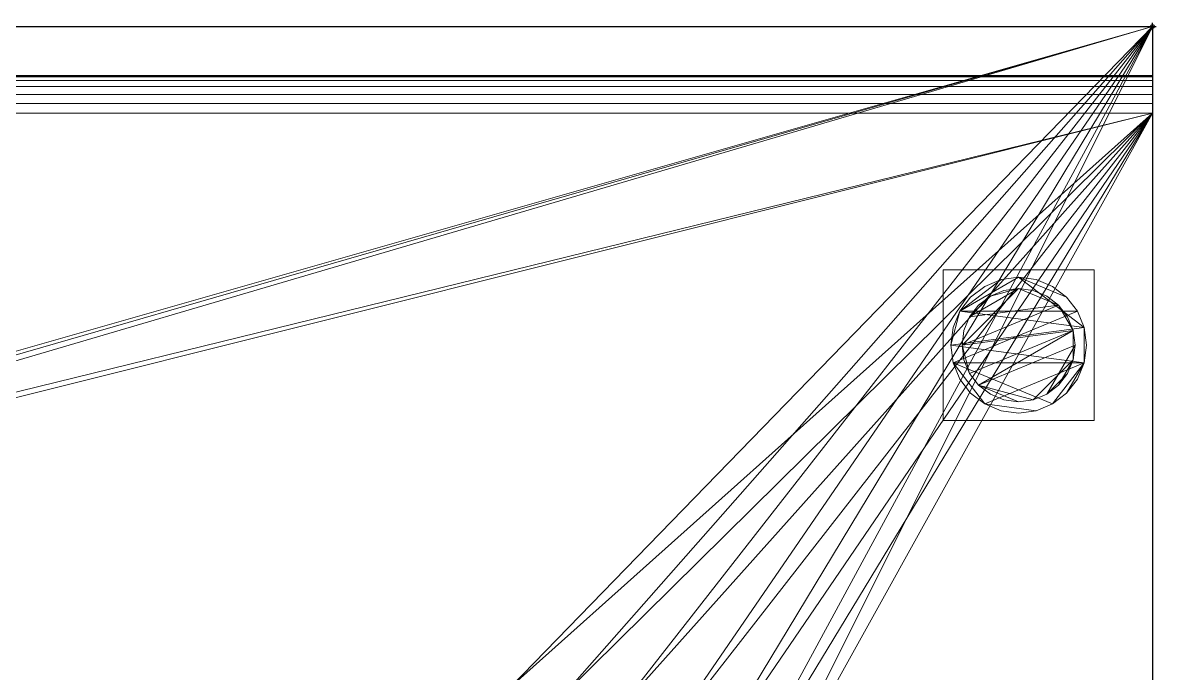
# Model space of a CAD drawing. Header units: millimetres. Extents: x -1 to 1201, y -701 to 1.
# Drawn here: x 900.5 to 1201, y -171.5 to 1 of the extents above; entities that cross this region are included whole.
import ezdxf

# ---------------------------------------------------------------- set-up
doc = ezdxf.new("R2010")
doc.units = ezdxf.units.MM
doc.header["$PDMODE"] = 34
for name, color, linetype in [('IQ_200_2D', 1, 'Continuous'), ('IQ_200_3D', 1, 'Continuous'), ('IQ_204_2D', 7, 'Continuous'), ('IQ_INS_3D', 3, 'Continuous')]:
    doc.layers.add(name, color=color, linetype=linetype)

msp = doc.modelspace()

# ---------------------------------------------------------------- linework, layer by layer
at = {"layer": 'IQ_200_2D', "linetype": 'Continuous'}
for p, q in [((0, 0), (1200, 0)), ((1200, 0), (1200, -700))]:
    msp.add_line(p, q, dxfattribs=at)
at = {"layer": 'IQ_204_2D'}
msp.add_line((0, -13), (1200, -13), dxfattribs=at)
at = {"layer": 'IQ_INS_3D'}
msp.add_point((1200, 0), dxfattribs=at)

# ---------------------------------------------------------------- meshes
at = {"layer": 'IQ_200_3D', "lineweight": 18}
mesh = msp.add_polyface(dxfattribs=at)
corners = [(1200, 0, 850), (1200, -700, 850), (0, -700, 850), (0, 0, 850), (675, -230, 850), (675, -530, 850), (676.87, -544.24, 850), (682.37, -557.5, 850), (691.11, -568.89, 850), (702.5, -577.63, 850), (715.76, -583.13, 850), (730, -585, 850), (1030, -585, 850), (1044.24, -583.13, 850), (1057.5, -577.63, 850), (1068.89, -568.89, 850), (1077.63, -557.5, 850), (1083.13, -544.24, 850), (1085, -530, 850), (1085, -230, 850), (1083.13, -215.76, 850), (1077.63, -202.5, 850), (1068.89, -191.11, 850), (1057.5, -182.37, 850), (1044.24, -176.87, 850), (1030, -175, 850), (730, -175, 850), (715.76, -176.87, 850), (702.5, -182.37, 850), (691.11, -191.11, 850), (682.37, -202.5, 850), (676.87, -215.76, 850), (684, -168, 850), (683.45, -163.86, 850), (681.86, -160, 850), (679.31, -156.69, 850), (676, -154.14, 850), (672.14, -152.55, 850), (668, -152, 850), (663.86, -152.55, 850), (660, -154.14, 850), (656.69, -156.69, 850), (654.14, -160, 850), (652.55, -163.86, 850), (652, -168, 850), (652.55, -172.14, 850), (654.14, -176, 850), (656.69, -179.31, 850), (660, -181.86, 850), (663.86, -183.45, 850), (668, -184, 850), (672.14, -183.45, 850), (676, -181.86, 850), (679.31, -179.31, 850), (681.86, -176, 850), (683.45, -172.14, 850)]
mesh.append_faces([[corners[k] for k in face] for face in [(14, 1, 13), (18, 1, 17), (9, 2, 8), (23, 0, 22), (20, 0, 19), (42, 3, 41), (40, 3, 39), (38, 0, 37)]], dxfattribs={"vtx0": -1, "vtx1": -1})
mesh.append_faces([[corners[k] for k in face] for face in [(1, 14, 15), (1, 15, 16), (1, 18, 19, 0), (0, 23, 24), (33, 27, 28, 32), (34, 26, 27, 33), (28, 55, 32), (29, 52, 53), (30, 51, 52, 29), (4, 47, 48), (3, 44, 45, 2), (3, 42, 43)]], dxfattribs={"vtx0": -1, "vtx2": -1})
mesh.append_faces([[corners[k] for k in face] for face in [(0, 25, 26, 36), (2, 45, 46, 5)]], dxfattribs={"vtx0": -1, "vtx2": -1, "vtx3": -1})
mesh.append_faces([[corners[k] for k in face] for face in [(16, 17, 1), (12, 13, 1), (9, 10, 2), (7, 8, 2), (10, 11, 2), (21, 22, 0), (20, 21, 0), (24, 25, 0), (5, 6, 2), (53, 54, 29), (50, 51, 30), (6, 7, 2), (34, 35, 26), (36, 37, 0), (35, 36, 26), (43, 44, 3), (40, 41, 3)]], dxfattribs={"vtx1": -1, "vtx2": -1})
mesh.append_faces([[corners[k] for k in face] for face in [(11, 12, 1, 2), (54, 55, 28, 29), (4, 5, 46, 47), (30, 31, 49, 50), (31, 4, 48, 49), (38, 39, 3, 0)]], dxfattribs={"vtx1": -1, "vtx3": -1})
mesh = msp.add_polyface(dxfattribs=at)
corners = [(1200, 0, 850), (0, 0, 850), (0, 0, 1000), (1200, 0, 1000)]
mesh.append_faces([[corners[k] for k in face] for face in [(0, 1, 2, 3)]])
mesh = msp.add_polyface(dxfattribs=at)
corners = [(1200, 0, 1000), (0, 0, 1000), (0, -13, 1000), (1200, -13, 1000)]
mesh.append_faces([[corners[k] for k in face] for face in [(0, 1, 2, 3)]])
mesh = msp.add_polyface(dxfattribs=at)
corners = [(1200, -13, 1000), (1200, -13, 910), (1200, -13.34, 907.41), (1200, -14.34, 905), (1200, -15.93, 902.93), (1200, -18, 901.34), (1200, -20.41, 900.34), (1200, -23, 900), (1200, -700, 900), (1200, -700, 850), (1200, 0, 850), (1200, 0, 1000)]
mesh.append_faces([[corners[k] for k in face] for face in [(5, 10, 4)]], dxfattribs={"vtx0": -1, "vtx1": -1})
mesh.append_faces([[corners[k] for k in face] for face in [(10, 6, 7)]], dxfattribs={"vtx0": -1, "vtx2": -1})
mesh.append_faces([[corners[k] for k in face] for face in [(3, 4, 10), (2, 3, 10), (1, 2, 10), (5, 6, 10)]], dxfattribs={"vtx1": -1, "vtx2": -1})
mesh.append_faces([[corners[k] for k in face] for face in [(11, 0, 1, 10)]], dxfattribs={"vtx2": -1})
mesh.append_faces([[corners[k] for k in face] for face in [(7, 8, 9, 10)]], dxfattribs={"vtx3": -1})
mesh = msp.add_polyface(dxfattribs=at)
corners = [(1200, -13, 1000), (0, -13, 1000), (0, -13, 910), (1200, -13, 910)]
mesh.append_faces([[corners[k] for k in face] for face in [(0, 1, 2, 3)]])
mesh = msp.add_polyface(dxfattribs=at)
corners = [(1200, -23, 900), (1200, -20.41, 900.34), (1200, -18, 901.34), (1200, -15.93, 902.93), (1200, -14.34, 905), (1200, -13.34, 907.41), (1200, -13, 910), (0, -13, 910), (0, -13.34, 907.41), (0, -14.34, 905), (0, -15.93, 902.93), (0, -18, 901.34), (0, -20.41, 900.34), (0, -23, 900)]
mesh.append_faces([[corners[k] for k in face] for face in [(9, 4, 5, 8), (4, 9, 10, 3), (12, 1, 2, 11), (3, 10, 11, 2)]], dxfattribs={"vtx0": -1, "vtx2": -1})
mesh.append_faces([[corners[k] for k in face] for face in [(13, 0, 1, 12)]], dxfattribs={"vtx2": -1})
mesh.append_faces([[corners[k] for k in face] for face in [(5, 6, 7, 8)]], dxfattribs={"vtx3": -1})
mesh = msp.add_polyface(dxfattribs=at)
corners = [(1200, -700, 900), (1200, -23, 900), (0, -23, 900), (0, -700, 900), (675, -530, 900), (675, -230, 900), (676.87, -215.76, 900), (682.37, -202.5, 900), (691.11, -191.11, 900), (702.5, -182.37, 900), (715.76, -176.87, 900), (730, -175, 900), (1030, -175, 900), (1044.24, -176.87, 900), (1057.5, -182.37, 900), (1068.89, -191.11, 900), (1077.63, -202.5, 900), (1083.13, -215.76, 900), (1085, -230, 900), (1085, -530, 900), (1083.13, -544.24, 900), (1077.63, -557.5, 900), (1068.89, -568.89, 900), (1057.5, -577.63, 900), (1044.24, -583.13, 900), (1030, -585, 900), (730, -585, 900), (715.76, -583.13, 900), (702.5, -577.63, 900), (691.11, -568.89, 900), (682.37, -557.5, 900), (676.87, -544.24, 900), (652, -168, 900), (652.55, -163.86, 900), (654.14, -160, 900), (656.69, -156.69, 900), (660, -154.14, 900), (663.86, -152.55, 900), (668, -152, 900), (672.14, -152.55, 900), (676, -154.14, 900), (679.31, -156.69, 900), (681.86, -160, 900), (683.45, -163.86, 900), (684, -168, 900), (683.45, -172.14, 900), (681.86, -176, 900), (679.31, -179.31, 900), (676, -181.86, 900), (672.14, -183.45, 900), (668, -184, 900), (663.86, -183.45, 900), (660, -181.86, 900), (656.69, -179.31, 900), (654.14, -176, 900), (652.55, -172.14, 900)]
mesh.append_faces([[corners[k] for k in face] for face in [(16, 1, 15), (21, 0, 20), (28, 3, 27), (47, 8, 46), (36, 2, 35), (35, 2, 34), (33, 2, 32), (49, 7, 48), (54, 5, 53), (50, 7, 49), (31, 3, 30)]], dxfattribs={"vtx0": -1, "vtx1": -1})
mesh.append_faces([[corners[k] for k in face] for face in [(1, 12, 13), (1, 13, 14), (1, 17, 18), (9, 45, 46, 8), (10, 42, 43, 9), (42, 10, 11, 41), (0, 21, 22), (0, 23, 24), (26, 3, 0, 25), (3, 26, 27), (2, 36, 37), (48, 7, 8, 47), (51, 6, 7, 50), (52, 5, 6, 51)]], dxfattribs={"vtx0": -1, "vtx2": -1})
mesh.append_faces([[corners[k] for k in face] for face in [(16, 17, 1), (14, 15, 1), (43, 44, 9), (44, 45, 9), (19, 20, 0), (22, 23, 0), (29, 30, 3), (28, 29, 3), (24, 25, 0), (37, 38, 2), (40, 41, 11), (39, 40, 1), (33, 34, 2), (31, 4, 3), (52, 53, 5), (54, 55, 3)]], dxfattribs={"vtx1": -1, "vtx2": -1})
mesh.append_faces([[corners[k] for k in face] for face in [(11, 12, 1, 40), (4, 5, 54, 3)]], dxfattribs={"vtx1": -1, "vtx2": -1, "vtx3": -1})
mesh.append_faces([[corners[k] for k in face] for face in [(18, 19, 0, 1), (38, 39, 1, 2), (55, 32, 2, 3)]], dxfattribs={"vtx1": -1, "vtx3": -1})
mesh = msp.add_polyface(dxfattribs=at)
corners = [(1144.5, -64.5, 850), (1144.5, -104.5, 850), (1184.5, -104.5, 850), (1184.5, -64.5, 850)]
mesh.append_faces([[corners[k] for k in face] for face in [(0, 1, 2, 3)]])
mesh = msp.add_polyface(dxfattribs=at)
corners = [(1184.5, -104.5, 75), (1144.5, -104.5, 75), (1144.5, -64.5, 75), (1184.5, -64.5, 75)]
mesh.append_faces([[corners[k] for k in face] for face in [(0, 1, 2, 3)]])
mesh = msp.add_polyface(dxfattribs=at)
corners = [(1184.5, -64.5, 850), (1184.5, -64.5, 75), (1144.5, -64.5, 75), (1144.5, -64.5, 850)]
mesh.append_faces([[corners[k] for k in face] for face in [(0, 1, 2, 3)]])
mesh = msp.add_polyface(dxfattribs=at)
corners = [(1144.5, -64.5, 850), (1144.5, -64.5, 75), (1144.5, -104.5, 75), (1144.5, -104.5, 850)]
mesh.append_faces([[corners[k] for k in face] for face in [(0, 1, 2, 3)]])
mesh = msp.add_polyface(dxfattribs=at)
corners = [(1184.5, -104.5, 850), (1184.5, -104.5, 75), (1184.5, -64.5, 75), (1184.5, -64.5, 850)]
mesh.append_faces([[corners[k] for k in face] for face in [(0, 1, 2, 3)]])
mesh = msp.add_polyface(dxfattribs=at)
corners = [(1146.5, -84.5, 5), (1147.11, -89.16, 5), (1148.91, -93.5, 5), (1151.77, -97.23, 5), (1155.5, -100.09, 5), (1159.84, -101.89, 5), (1164.5, -102.5, 5), (1169.16, -101.89, 5), (1173.5, -100.09, 5), (1177.23, -97.23, 5), (1180.09, -93.5, 5), (1181.89, -89.16, 5), (1182.5, -84.5, 5), (1181.89, -79.84, 5), (1180.09, -75.5, 5), (1177.23, -71.77, 5), (1173.5, -68.91, 5), (1169.16, -67.11, 5), (1164.5, -66.5, 5), (1159.84, -67.11, 5), (1155.5, -68.91, 5), (1151.77, -71.77, 5), (1148.91, -75.5, 5), (1147.11, -79.84, 5)]
mesh.append_faces([[corners[k] for k in face] for face in [(11, 8, 9, 10)]], dxfattribs={"vtx0": -1})
mesh.append_faces([[corners[k] for k in face] for face in [(4, 7, 8, 11), (11, 0, 1, 4), (13, 18, 19, 22)]], dxfattribs={"vtx0": -1, "vtx2": -1, "vtx3": -1})
mesh.append_faces([[corners[k] for k in face] for face in [(0, 11, 12, 13)]], dxfattribs={"vtx0": -1, "vtx3": -1})
mesh.append_faces([[corners[k] for k in face] for face in [(2, 3, 4, 1), (16, 17, 18, 15)]], dxfattribs={"vtx2": -1})
mesh.append_faces([[corners[k] for k in face] for face in [(13, 14, 15, 18), (22, 23, 0, 13)]], dxfattribs={"vtx2": -1, "vtx3": -1})
mesh.append_faces([[corners[k] for k in face] for face in [(4, 5, 6, 7), (19, 20, 21, 22)]], dxfattribs={"vtx3": -1})
mesh = msp.add_polyface(dxfattribs=at)
corners = [(1146.5, -84.5, 0), (1147.11, -79.84, 0), (1148.91, -75.5, 0), (1151.77, -71.77, 0), (1155.5, -68.91, 0), (1159.84, -67.11, 0), (1164.5, -66.5, 0), (1169.16, -67.11, 0), (1173.5, -68.91, 0), (1177.23, -71.77, 0), (1180.09, -75.5, 0), (1181.89, -79.84, 0), (1182.5, -84.5, 0), (1181.89, -89.16, 0), (1180.09, -93.5, 0), (1177.23, -97.23, 0), (1173.5, -100.09, 0), (1169.16, -101.89, 0), (1164.5, -102.5, 0), (1159.84, -101.89, 0), (1155.5, -100.09, 0), (1151.77, -97.23, 0), (1148.91, -93.5, 0), (1147.11, -89.16, 0)]
mesh.append_faces([[corners[k] for k in face] for face in [(2, 0, 1), (15, 13, 14), (13, 11, 12)]], dxfattribs={"vtx0": -1})
mesh.append_faces([[corners[k] for k in face] for face in [(16, 23, 13, 15)]], dxfattribs={"vtx0": -1, "vtx1": -1, "vtx2": -1})
mesh.append_faces([[corners[k] for k in face] for face in [(2, 10, 23, 0)]], dxfattribs={"vtx0": -1, "vtx1": -1, "vtx3": -1})
mesh.append_faces([[corners[k] for k in face] for face in [(2, 5, 6)]], dxfattribs={"vtx0": -1, "vtx2": -1})
mesh.append_faces([[corners[k] for k in face] for face in [(23, 10, 11, 13), (23, 16, 17, 20)]], dxfattribs={"vtx0": -1, "vtx2": -1, "vtx3": -1})
mesh.append_faces([[corners[k] for k in face] for face in [(9, 10, 2, 6)]], dxfattribs={"vtx1": -1, "vtx2": -1, "vtx3": -1})
mesh.append_faces([[corners[k] for k in face] for face in [(3, 4, 5, 2), (18, 19, 20, 17)]], dxfattribs={"vtx2": -1})
mesh.append_faces([[corners[k] for k in face] for face in [(6, 7, 8, 9), (20, 21, 22, 23)]], dxfattribs={"vtx3": -1})
mesh = msp.add_polyface(dxfattribs=at)
corners = [(1146.5, -84.5, 5), (1147.11, -79.84, 5), (1148.91, -75.5, 5), (1151.77, -71.77, 5), (1155.5, -68.91, 5), (1159.84, -67.11, 5), (1164.5, -66.5, 5), (1169.16, -67.11, 5), (1173.5, -68.91, 5), (1177.23, -71.77, 5), (1180.09, -75.5, 5), (1181.89, -79.84, 5), (1182.5, -84.5, 5), (1182.5, -84.5, 0), (1181.89, -79.84, 0), (1180.09, -75.5, 0), (1177.23, -71.77, 0), (1173.5, -68.91, 0), (1169.16, -67.11, 0), (1164.5, -66.5, 0), (1159.84, -67.11, 0), (1155.5, -68.91, 0), (1151.77, -71.77, 0), (1148.91, -75.5, 0), (1147.11, -79.84, 0), (1146.5, -84.5, 0)]
mesh.append_faces([[corners[k] for k in face] for face in [(13, 14, 11, 12), (0, 1, 24, 25)]], dxfattribs={"vtx1": -1})
mesh.append_faces([[corners[k] for k in face] for face in [(14, 15, 10, 11), (16, 17, 8, 9), (15, 16, 9, 10), (17, 18, 7, 8), (6, 7, 18, 19), (19, 20, 5, 6), (20, 21, 4, 5), (22, 23, 2, 3), (21, 22, 3, 4), (23, 24, 1, 2)]], dxfattribs={"vtx1": -1, "vtx3": -1})
mesh = msp.add_polyface(dxfattribs=at)
corners = [(1149.5, -84.5, 75), (1150.01, -88.38, 75), (1151.51, -92, 75), (1153.89, -95.11, 75), (1157, -97.49, 75), (1160.62, -98.99, 75), (1164.5, -99.5, 75), (1168.38, -98.99, 75), (1172, -97.49, 75), (1175.11, -95.11, 75), (1177.49, -92, 75), (1178.99, -88.38, 75), (1179.5, -84.5, 75), (1178.99, -80.62, 75), (1177.49, -77, 75), (1175.11, -73.89, 75), (1172, -71.51, 75), (1168.38, -70.01, 75), (1164.5, -69.5, 75), (1160.62, -70.01, 75), (1157, -71.51, 75), (1153.89, -73.89, 75), (1151.51, -77, 75), (1150.01, -80.62, 75)]
mesh.append_faces([[corners[k] for k in face] for face in [(10, 8, 9), (22, 20, 21)]], dxfattribs={"vtx0": -1})
mesh.append_faces([[corners[k] for k in face] for face in [(7, 3, 6)]], dxfattribs={"vtx0": -1, "vtx1": -1})
mesh.append_faces([[corners[k] for k in face] for face in [(22, 15, 18, 20)]], dxfattribs={"vtx0": -1, "vtx1": -1, "vtx2": -1, "vtx3": -1})
mesh.append_faces([[corners[k] for k in face] for face in [(13, 2, 3, 12)]], dxfattribs={"vtx0": -1, "vtx2": -1})
mesh.append_faces([[corners[k] for k in face] for face in [(3, 7, 8, 12)]], dxfattribs={"vtx0": -1, "vtx2": -1, "vtx3": -1})
mesh.append_faces([[corners[k] for k in face] for face in [(17, 18, 15, 16), (19, 20, 18)]], dxfattribs={"vtx1": -1})
mesh.append_faces([[corners[k] for k in face] for face in [(11, 12, 8, 10)]], dxfattribs={"vtx1": -1, "vtx2": -1})
mesh.append_faces([[corners[k] for k in face] for face in [(4, 5, 6, 3)]], dxfattribs={"vtx2": -1})
mesh.append_faces([[corners[k] for k in face] for face in [(0, 1, 2, 13), (13, 14, 15, 0), (22, 23, 0, 15)]], dxfattribs={"vtx2": -1, "vtx3": -1})
mesh = msp.add_polyface(dxfattribs=at)
corners = [(1149.5, -84.5, 5), (1150.01, -80.62, 5), (1151.51, -77, 5), (1153.89, -73.89, 5), (1157, -71.51, 5), (1160.62, -70.01, 5), (1164.5, -69.5, 5), (1168.38, -70.01, 5), (1172, -71.51, 5), (1175.11, -73.89, 5), (1177.49, -77, 5), (1178.99, -80.62, 5), (1179.5, -84.5, 5), (1178.99, -88.38, 5), (1177.49, -92, 5), (1175.11, -95.11, 5), (1172, -97.49, 5), (1168.38, -98.99, 5), (1164.5, -99.5, 5), (1160.62, -98.99, 5), (1157, -97.49, 5), (1153.89, -95.11, 5), (1151.51, -92, 5), (1150.01, -88.38, 5)]
mesh.append_faces([[corners[k] for k in face] for face in [(9, 6, 7, 8), (4, 2, 3), (15, 13, 14)]], dxfattribs={"vtx0": -1})
mesh.append_faces([[corners[k] for k in face] for face in [(18, 21, 17)]], dxfattribs={"vtx0": -1, "vtx1": -1})
mesh.append_faces([[corners[k] for k in face] for face in [(22, 0, 11, 21)]], dxfattribs={"vtx0": -1, "vtx1": -1, "vtx2": -1})
mesh.append_faces([[corners[k] for k in face] for face in [(0, 6, 9, 11), (21, 11, 13, 17)]], dxfattribs={"vtx0": -1, "vtx1": -1, "vtx2": -1, "vtx3": -1})
mesh.append_faces([[corners[k] for k in face] for face in [(23, 0, 22), (12, 13, 11)]], dxfattribs={"vtx1": -1})
mesh.append_faces([[corners[k] for k in face] for face in [(16, 17, 13, 15)]], dxfattribs={"vtx1": -1, "vtx2": -1})
mesh.append_faces([[corners[k] for k in face] for face in [(9, 10, 11)]], dxfattribs={"vtx2": -1})
mesh.append_faces([[corners[k] for k in face] for face in [(4, 5, 6, 2), (0, 1, 2, 6)]], dxfattribs={"vtx2": -1, "vtx3": -1})
mesh.append_faces([[corners[k] for k in face] for face in [(18, 19, 20, 21)]], dxfattribs={"vtx3": -1})
mesh = msp.add_polyface(dxfattribs=at)
corners = [(1149.5, -84.5, 75), (1150.01, -80.62, 75), (1151.51, -77, 75), (1153.89, -73.89, 75), (1157, -71.51, 75), (1160.62, -70.01, 75), (1164.5, -69.5, 75), (1168.38, -70.01, 75), (1172, -71.51, 75), (1175.11, -73.89, 75), (1177.49, -77, 75), (1178.99, -80.62, 75), (1179.5, -84.5, 75), (1179.5, -84.5, 5), (1178.99, -80.62, 5), (1177.49, -77, 5), (1175.11, -73.89, 5), (1172, -71.51, 5), (1168.38, -70.01, 5), (1164.5, -69.5, 5), (1160.62, -70.01, 5), (1157, -71.51, 5), (1153.89, -73.89, 5), (1151.51, -77, 5), (1150.01, -80.62, 5), (1149.5, -84.5, 5)]
mesh.append_faces([[corners[k] for k in face] for face in [(1, 24, 25, 0)]], dxfattribs={"vtx0": -1})
mesh.append_faces([[corners[k] for k in face] for face in [(8, 17, 18, 7), (9, 16, 17, 8), (7, 18, 19, 6), (15, 10, 11, 14), (5, 20, 21, 4), (4, 21, 22, 3), (2, 23, 24, 1), (3, 22, 23, 2), (20, 5, 6, 19)]], dxfattribs={"vtx0": -1, "vtx2": -1})
mesh.append_faces([[corners[k] for k in face] for face in [(13, 14, 11, 12)]], dxfattribs={"vtx1": -1})
mesh.append_faces([[corners[k] for k in face] for face in [(9, 10, 15, 16)]], dxfattribs={"vtx1": -1, "vtx3": -1})
mesh = msp.add_polyface(dxfattribs=at)
corners = [(1182.5, -84.5, 5), (1181.89, -89.16, 5), (1180.09, -93.5, 5), (1177.23, -97.23, 5), (1173.5, -100.09, 5), (1169.16, -101.89, 5), (1164.5, -102.5, 5), (1159.84, -101.89, 5), (1155.5, -100.09, 5), (1151.77, -97.23, 5), (1148.91, -93.5, 5), (1147.11, -89.16, 5), (1146.5, -84.5, 5), (1146.5, -84.5, 0), (1147.11, -89.16, 0), (1148.91, -93.5, 0), (1151.77, -97.23, 0), (1155.5, -100.09, 0), (1159.84, -101.89, 0), (1164.5, -102.5, 0), (1169.16, -101.89, 0), (1173.5, -100.09, 0), (1177.23, -97.23, 0), (1180.09, -93.5, 0), (1181.89, -89.16, 0), (1182.5, -84.5, 0)]
mesh.append_faces([[corners[k] for k in face] for face in [(13, 14, 11, 12), (0, 1, 24, 25)]], dxfattribs={"vtx1": -1})
mesh.append_faces([[corners[k] for k in face] for face in [(14, 15, 10, 11), (16, 17, 8, 9), (15, 16, 9, 10), (17, 18, 7, 8), (6, 7, 18, 19), (19, 20, 5, 6), (20, 21, 4, 5), (22, 23, 2, 3), (21, 22, 3, 4), (23, 24, 1, 2)]], dxfattribs={"vtx1": -1, "vtx3": -1})
mesh = msp.add_polyface(dxfattribs=at)
corners = [(1179.5, -84.5, 75), (1178.99, -88.38, 75), (1177.49, -92, 75), (1175.11, -95.11, 75), (1172, -97.49, 75), (1168.38, -98.99, 75), (1164.5, -99.5, 75), (1160.62, -98.99, 75), (1157, -97.49, 75), (1153.89, -95.11, 75), (1151.51, -92, 75), (1150.01, -88.38, 75), (1149.5, -84.5, 75), (1149.5, -84.5, 5), (1150.01, -88.38, 5), (1151.51, -92, 5), (1153.89, -95.11, 5), (1157, -97.49, 5), (1160.62, -98.99, 5), (1164.5, -99.5, 5), (1168.38, -98.99, 5), (1172, -97.49, 5), (1175.11, -95.11, 5), (1177.49, -92, 5), (1178.99, -88.38, 5), (1179.5, -84.5, 5)]
mesh.append_faces([[corners[k] for k in face] for face in [(1, 24, 25, 0)]], dxfattribs={"vtx0": -1})
mesh.append_faces([[corners[k] for k in face] for face in [(11, 14, 15, 10), (10, 15, 16, 9), (8, 17, 18, 7), (9, 16, 17, 8), (7, 18, 19, 6), (5, 20, 21, 4), (4, 21, 22, 3), (2, 23, 24, 1), (3, 22, 23, 2), (20, 5, 6, 19)]], dxfattribs={"vtx0": -1, "vtx2": -1})
mesh.append_faces([[corners[k] for k in face] for face in [(12, 13, 14, 11)]], dxfattribs={"vtx2": -1})
mesh = msp.add_polyface(dxfattribs=at)
corners = [(1144.5, -104.5, 850), (1144.5, -104.5, 75), (1184.5, -104.5, 75), (1184.5, -104.5, 850)]
mesh.append_faces([[corners[k] for k in face] for face in [(0, 1, 2, 3)]])

doc.saveas('drawing.dxf')
